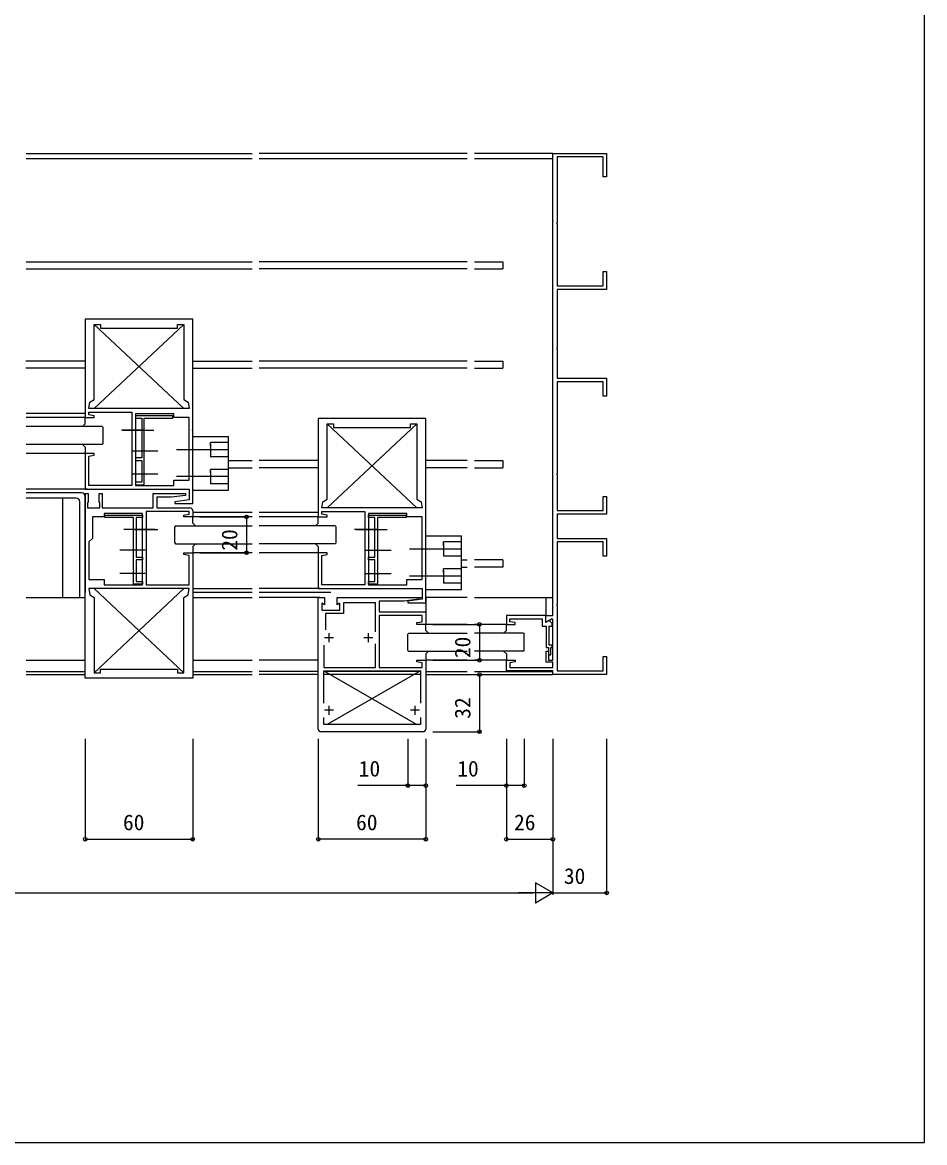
# Model space of a CAD drawing. Units: millimetres, scale not verified. Extents: x -699 to 701, y -1083 to 1079.
# Drawn here: x 197 to 701, y -1083 to -457 of the extents above; entities that cross this region are included whole.
import ezdxf
from ezdxf.enums import TextEntityAlignment as Align

# ---------------------------------------------------------------- set-up
doc = ezdxf.new("R2010")
doc.units = ezdxf.units.MM
doc.header["$LTSCALE"] = 6
for name, color, linetype in [('0-2_YKK_11', 7, 'Continuous'), ('0-3_YKK_12', 2, 'Continuous'), ('0-4_YKK_13', 4, 'Continuous'), ('0-6_YKK_D', 6, 'Continuous'), ('0-7_YKK_ZWAK', 7, 'Continuous')]:
    doc.layers.add(name, color=color, linetype=linetype)
doc.styles.add('ＭＳ ゴシック', font='')
doc.styles.get('ＭＳ ゴシック').set_extended_font_data('MS Gothic')

msp = doc.modelspace()

# ---------------------------------------------------------------- linework, layer by layer
at = {"layer": '0-2_YKK_11'}
for p, q in [((368.45, -803.6), (368.45, -798.6)), ((390.45, -803.6), (390.45, -798.6)), ((370.95, -801.1), (365.95, -801.1)), ((392.95, -801.1), (387.95, -801.1)), ((365.45, -819.6), (419.45, -819.6)), ((365.45, -837.569), (365.45, -819.6)), ((419.45, -819.6), (419.45, -837.569)), ((370.95, -841.6), (365.95, -841.6)), ((368.45, -844.1), (368.45, -839.1)), ((418.95, -841.6), (413.95, -841.6)), ((416.45, -844.1), (416.45, -839.1)), ((420.95, -853.6), (363.95, -853.6))]:
    msp.add_line(p, q, dxfattribs=at)
for points in [[(493.45, -788.6), (493.45, -530.6), (523.45, -530.6), (523.45, -543.6), (521.45, -543.6), (521.45, -532.6), (495.75, -532.6), (495.75, -569.3), (495.45, -569.6), (495.75, -569.9), (495.75, -604.6), (521.45, -604.6), (521.45, -596.6), (523.45, -596.6), (523.45, -606.6), (495.75, -606.6), (495.75, -639.3), (495.45, -639.6), (495.75, -639.9), (495.75, -656.1), (523.45, -656.1), (523.45, -666.1), (521.45, -666.1), (521.45, -658.1), (495.75, -658.1), (495.75, -709.3), (495.45, -709.6), (495.75, -709.9), (495.75, -730.1), (521.45, -730.1), (521.45, -722.1), (523.45, -722.1), (523.45, -732.1), (495.75, -732.1), (495.75, -745.6), (523.45, -745.6), (523.45, -755.6), (521.45, -755.6), (521.45, -747.6), (495.75, -747.6)], [(232.3, -823.6), (232.3, -740.8), (232.5, -740.6), (232.3, -740.4), (232.3, -720.6), (234, -720.6), (234, -725.6), (233.5, -725.6), (233.5, -728.6), (240.5, -728.6), (240.5, -725.6), (240, -725.6), (240, -720.6), (241.7, -720.6), (241.7, -728.6), (270.3, -728.6), (270.3, -720.6), (288.3, -720.6), (288.3, -721.6), (280.3, -722.6), (272.3, -722.6), (272.3, -728.6), (290.8, -728.6)], [(292.3, -730.1), (292.3, -733.6), (287.3, -733.6), (287.3, -732.6), (290.3, -732.1), (290.3, -730.6), (266.3, -730.6), (266.3, -771.6), (290.3, -771.6), (290.3, -755.1), (287.3, -754.6), (287.3, -753.6), (292.3, -753.6), (292.3, -823.6), (232.3, -823.6)], [(495.75, -747.6), (495.75, -782.3), (495.45, -782.6), (495.75, -782.9), (495.75, -819.6), (521.45, -819.6), (521.45, -811.6), (523.45, -811.6), (523.45, -821.6), (493.45, -821.6), (493.45, -819.6), (467.45, -819.6), (467.45, -813.6), (472.45, -813.6), (472.45, -814.6), (469.45, -815.1), (469.45, -817.6), (493.45, -817.6), (493.45, -814.8), (489.75, -814.8), (489.75, -808.6), (490.95, -808.6), (490.95, -813.6), (493.45, -813.6), (493.45, -790.868), (492.95, -790.579), (489.45, -792.6), (489.45, -788.6), (493.45, -788.6)], [(362.45, -852.1), (362.45, -778.6), (365.95, -778.6), (365.95, -782.6), (364.45, -781.734), (364.45, -785.6), (374.45, -785.6), (374.45, -781.734), (372.95, -782.6), (372.95, -778.6), (418.45, -778.6), (418.45, -779.6), (410.45, -780.6), (396.45, -780.6), (396.45, -786.6), (422.45, -786.6), (422.45, -793.6), (417.45, -793.6), (417.45, -792.6), (420.45, -792.1), (420.45, -788.6), (396.45, -788.6), (396.45, -817.6), (420.45, -817.6), (420.45, -815.1), (417.45, -814.6), (417.45, -813.6), (422.45, -813.6), (422.45, -852.1)], [(394.45, -797.746), (394.45, -781.6), (376.45, -781.6), (376.45, -787.6), (366.45, -787.6), (366.45, -796.713)], [(365.45, -805.131), (365.45, -817.6), (394.45, -817.6), (394.45, -804.454)], [(419.45, -845.631), (419.45, -849.6), (365.45, -849.6), (365.45, -845.631)]]:
    msp.add_lwpolyline(points, dxfattribs=at)
for points in [[(292.3, -684.9), (292.3, -623.1), (232.3, -623.1), (232.3, -678.1), (237.3, -678.1), (237.3, -677.1), (234.3, -676.6), (234.3, -675.1), (258.3, -675.1), (258.3, -716.1), (234.3, -716.1), (234.3, -699.6), (237.3, -699.1), (237.3, -698.1), (232.3, -698.1), (232.3, -718.1), (290.3, -718.1), (290.3, -724.1), (282.271, -725.166), (282.333, -726.1), (292.3, -726.1), (292.3, -685.3), (292.1, -685.1)], [(290.3, -673.1), (234.3, -673.1), (234.8, -669.6), (237.3, -668.1), (237.3, -626.1), (240.8, -626.1), (240.8, -628.1), (283.8, -628.1), (283.8, -626.1), (287.3, -626.1), (287.3, -668.1), (289.8, -669.6)], [(260.3, -676.1), (260.3, -716.1), (281.8, -716.1), (281.8, -713.1), (290.3, -713.1), (290.3, -678.1), (281.8, -678.1), (281.8, -676.1)], [(263.9, -678.5), (263.9, -700.6), (260.3, -700.6), (260.3, -702), (263.9, -702), (263.9, -714.2), (260.3, -714.2), (260.3, -715.6), (265.3, -715.6), (265.3, -709.8), (265.1, -709.6), (265.3, -709.4), (265.3, -708.3), (265.1, -708.1), (265.3, -707.9), (265.3, -696.8), (265.1, -696.6), (265.3, -696.4), (265.3, -678.5), (281.3, -678.5), (281.3, -677.1), (260.3, -677.1), (260.3, -678.5)], [(422.45, -740.4), (422.45, -678.6), (362.45, -678.6), (362.45, -733.6), (367.45, -733.6), (367.45, -732.6), (364.45, -732.1), (364.45, -730.6), (388.45, -730.6), (388.45, -771.6), (364.45, -771.6), (364.45, -755.1), (367.45, -754.6), (367.45, -753.6), (362.45, -753.6), (362.45, -773.6), (420.45, -773.6), (420.45, -779.6), (412.421, -780.666), (412.483, -781.6), (422.45, -781.6), (422.45, -740.8), (422.25, -740.6)], [(420.45, -728.6), (364.45, -728.6), (364.95, -725.1), (367.45, -723.6), (367.45, -681.6), (370.95, -681.6), (370.95, -683.6), (413.95, -683.6), (413.95, -681.6), (417.45, -681.6), (417.45, -723.6), (419.95, -725.1)], [(264.3, -771.6), (264.3, -731.6), (242.8, -731.6), (242.8, -733.6), (236.3, -733.6), (236.3, -745.6), (234.3, -747.6), (234.3, -768.6), (242.8, -768.6), (242.8, -771.6)], [(390.45, -731.6), (390.45, -771.6), (411.95, -771.6), (411.95, -768.6), (420.45, -768.6), (420.45, -733.6), (411.95, -733.6), (411.95, -731.6)], [(260.7, -734), (260.7, -756.1), (264.3, -756.1), (264.3, -757.5), (260.7, -757.5), (260.7, -769.7), (264.3, -769.7), (264.3, -771.1), (259.3, -771.1), (259.3, -765.3), (259.5, -765.1), (259.3, -764.9), (259.3, -763.8), (259.5, -763.6), (259.3, -763.4), (259.3, -752.3), (259.5, -752.1), (259.3, -751.9), (259.3, -734), (243.3, -734), (243.3, -732.6), (264.3, -732.6), (264.3, -734)], [(394.05, -756.1), (394.05, -734), (390.45, -734), (390.45, -732.6), (411.45, -732.6), (411.45, -734), (395.45, -734), (395.45, -751.9), (395.25, -752.1), (395.45, -752.3), (395.45, -763.4), (395.25, -763.6), (395.45, -763.8), (395.45, -764.9), (395.25, -765.1), (395.45, -765.3), (395.45, -771.1), (390.45, -771.1), (390.45, -769.7), (394.05, -769.7), (394.05, -757.5), (390.45, -757.5), (390.45, -756.1)], [(290.3, -773.6), (234.3, -773.6), (234.8, -777.1), (237.3, -778.6), (237.3, -820.6), (240.8, -820.6), (240.8, -818.6), (283.8, -818.6), (283.8, -820.6), (287.3, -820.6), (287.3, -778.6), (289.8, -777.1)], [(489.45, -788.6), (467.45, -788.6), (467.45, -793.6), (472.45, -793.6), (472.45, -792.6), (469.45, -792.1), (469.45, -790.6), (487.45, -790.6), (487.45, -794.6), (489.75, -794.6), (489.75, -806.6), (490.95, -806.6), (490.95, -810.6), (492.25, -810.6), (492.25, -806.6), (492.95, -806.6), (492.95, -805.3), (491.45, -805.3), (491.45, -794.6), (492.95, -794.6), (492.95, -793.095), (491.355, -791.5), (489.45, -792.6)]]:
    msp.add_lwpolyline(points, close=True, dxfattribs=at)
for centre, start, end in [((290.8, -730.1), 0, 89.99998), ((363.95, -852.1), 180.00002, 270), ((420.95, -852.1), 270, 0)]:
    msp.add_arc(centre, 1.5, start, end, dxfattribs=at)
at = {"layer": '0-3_YKK_12'}
for p, q in [((199.3, -530.6), (325.45, -530.6)), ((445.6, -530.6), (329.45, -530.6)), ((493.45, -530.6), (449.6, -530.6)), ((325.45, -533.6), (199.3, -533.6)), ((445.6, -533.6), (329.45, -533.6)), ((493.45, -533.6), (449.6, -533.6)), ((199.3, -591.1), (325.45, -591.1)), ((445.6, -591.1), (329.45, -591.1)), ((449.6, -591.1), (465.45, -591.1)), ((465.45, -591.1), (465.45, -595.1)), ((199.3, -595.1), (325.45, -595.1)), ((445.6, -595.1), (329.45, -595.1)), ((449.6, -595.1), (465.45, -595.1)), ((287.3, -626.1), (237.3, -673.1)), ((237.3, -626.1), (287.3, -673.1)), ((232.3, -646.6), (199.15, -646.6)), ((292.3, -646.6), (325.45, -646.6)), ((445.6, -646.6), (329.45, -646.6)), ((449.6, -646.6), (465.45, -646.6)), ((465.45, -646.6), (465.45, -650.6)), ((232.3, -650.6), (199.15, -650.6)), ((292.3, -650.6), (325.45, -650.6)), ((445.6, -650.6), (329.45, -650.6)), ((449.6, -650.6), (465.45, -650.6)), ((199.3, -675.6), (232.3, -675.6)), ((232.3, -678.1), (199.3, -678.1)), ((417.45, -681.6), (367.45, -728.6)), ((367.45, -681.6), (417.45, -728.6)), ((241.8, -683.1), (199.3, -683.1)), ((241.8, -683.1), (242.3, -683.6)), ((242.3, -692.6), (242.3, -683.6)), ((232.3, -698.1), (199.3, -698.1)), ((312.3, -702.1), (325.45, -702.1)), ((312.3, -706.1), (325.45, -706.1)), ((362.45, -702.1), (329.45, -702.1)), ((362.45, -706.1), (329.45, -706.1)), ((445.6, -702.1), (422.45, -702.1)), ((445.6, -706.1), (422.45, -706.1)), ((449.6, -702.1), (465.45, -702.1)), ((449.6, -706.1), (465.45, -706.1)), ((465.45, -702.1), (465.45, -706.1)), ((233.3, -718.1), (199.3, -718.1)), ((230.3, -720.1), (199.3, -720.1)), ((227.3, -723.1), (199.3, -723.1)), ((219.8, -778.6), (219.8, -723.1)), ((229.3, -778.6), (229.3, -725.1)), ((232.3, -720.6), (232.3, -775.8)), ((325.45, -731.1), (292.3, -731.1)), ((362.45, -731.1), (329.45, -731.1)), ((325.45, -733.6), (292.3, -733.6)), ((362.45, -733.6), (329.45, -733.6)), ((282.8, -738.6), (282.3, -739.1)), ((282.3, -748.1), (282.3, -739.1)), ((282.8, -738.6), (325.45, -738.6)), ((371.95, -738.6), (329.45, -738.6)), ((371.95, -738.6), (372.45, -739.1)), ((372.45, -748.1), (372.45, -739.1)), ((282.3, -748.1), (282.8, -748.6)), ((282.8, -748.6), (325.45, -748.6)), ((371.95, -748.6), (329.45, -748.6)), ((372.45, -748.1), (371.95, -748.6)), ((325.45, -753.6), (292.3, -753.6)), ((362.45, -753.6), (329.45, -753.6)), ((362.45, -759.6), (362.45, -767.6)), ((442.45, -757.6), (445.6, -757.6)), ((442.45, -761.6), (445.6, -761.6)), ((465.45, -757.6), (449.6, -757.6)), ((465.45, -761.6), (449.6, -761.6)), ((465.45, -757.6), (465.45, -761.6)), ((287.3, -820.6), (237.3, -773.6)), ((237.3, -820.6), (287.3, -773.6)), ((292.3, -773.6), (325.45, -773.6)), ((363.45, -773.6), (329.45, -773.6)), ((199.3, -778.6), (232.3, -778.6)), ((325.45, -775.8), (292.3, -775.8)), ((292.3, -778.6), (325.45, -778.6)), ((369.45, -775.8), (329.45, -775.8)), ((363.45, -778.6), (329.45, -778.6)), ((418.154, -778.6), (420.45, -778.6)), ((445.6, -778.6), (422.45, -778.6)), ((422.45, -778.6), (422.45, -787.6)), ((449.6, -778.6), (493.45, -778.6)), ((489.45, -778.6), (489.45, -788.6)), ((445.6, -793.6), (422.45, -793.6)), ((467.45, -793.6), (449.6, -793.6)), ((412.95, -798.6), (412.45, -799.1)), ((412.45, -808.1), (412.45, -799.1)), ((412.95, -798.6), (445.6, -798.6)), ((476.95, -798.6), (449.6, -798.6)), ((476.95, -798.6), (477.45, -799.1)), ((477.45, -808.1), (477.45, -799.1)), ((412.45, -808.1), (412.95, -808.6)), ((412.95, -808.6), (445.6, -808.6)), ((476.95, -808.6), (449.6, -808.6)), ((477.45, -808.1), (476.95, -808.6)), ((199.3, -813.6), (232.3, -813.6)), ((292.3, -813.6), (325.45, -813.6)), ((362.45, -813.6), (329.45, -813.6)), ((445.6, -813.6), (422.45, -813.6)), ((467.45, -813.6), (449.6, -813.6)), ((199.3, -819.9), (232.3, -819.9)), ((199.3, -821.6), (232.3, -821.6)), ((292.3, -819.9), (325.45, -819.9)), ((292.3, -821.6), (325.45, -821.6)), ((362.45, -819.9), (329.45, -819.9)), ((362.45, -821.6), (329.45, -821.6)), ((365.45, -819.6), (417.45, -849.6)), ((419.45, -819.9), (365.45, -819.9)), ((419.45, -821.6), (365.45, -821.6)), ((419.45, -819.6), (367.45, -849.6)), ((422.45, -819.9), (445.6, -819.9)), ((422.45, -821.6), (445.6, -821.6)), ((449.6, -819.9), (493.45, -819.9)), ((449.6, -821.6), (493.45, -821.6))]:
    msp.add_line(p, q, dxfattribs=at)
msp.add_lwpolyline([(242.3, -692.6), (241.8, -693.1), (199.3, -693.1)], dxfattribs=at)
for centre in [(227.3, -725.1), (230.3, -722.1)]:
    msp.add_arc(centre, 2, 0, 90, dxfattribs=at)
at = {"layer": '0-4_YKK_13'}
for p, q in [((232.3, -681.6), (230.8, -683.1)), ((232.3, -681.6), (232.3, -678.1)), ((265.3, -685.1), (252.515, -685.1)), ((253.3, -685.1), (270.688, -685.1)), ((230.8, -693.1), (232.3, -694.6)), ((292.3, -718.6), (292.3, -688.6)), ((292.3, -688.6), (312.3, -688.6)), ((312.3, -692.1), (302.3, -692.1)), ((302.3, -694.1), (302.3, -692.1)), ((302.3, -692.814), (302.3, -699.387)), ((312.3, -718.6), (312.3, -688.6)), ((232.3, -694.6), (232.3, -698.1)), ((258.9, -696.6), (272.9, -696.6)), ((307.3, -696.1), (283.3, -696.1)), ((312.3, -696.1), (292.3, -696.1)), ((302.3, -698.1), (302.3, -700.1)), ((312.3, -700.1), (302.3, -700.1)), ((258.9, -709.6), (272.9, -709.6)), ((307.3, -711.1), (283.3, -711.1)), ((312.3, -711.1), (292.3, -711.1)), ((312.3, -707.1), (302.3, -707.1)), ((302.3, -709.1), (302.3, -707.1)), ((302.3, -707.814), (302.3, -714.387)), ((302.3, -713.1), (302.3, -715.1)), ((292.3, -718.6), (312.3, -718.6)), ((312.3, -715.1), (302.3, -715.1)), ((292.3, -737.1), (292.3, -733.6)), ((292.3, -737.1), (293.8, -738.6)), ((362.45, -737.1), (360.95, -738.6)), ((362.45, -737.1), (362.45, -733.6)), ((271.3, -740.6), (253.912, -740.6)), ((259.3, -740.6), (272.901, -740.6)), ((395.45, -740.6), (382.665, -740.6)), ((383.45, -740.6), (400.838, -740.6)), ((422.45, -744.1), (442.45, -744.1)), ((422.45, -774.1), (422.45, -744.1)), ((432.45, -749.6), (432.45, -747.6)), ((442.45, -747.6), (432.45, -747.6)), ((432.45, -748.314), (432.45, -754.887)), ((265.7, -752.1), (251.7, -752.1)), ((265.7, -752.1), (251.7, -752.1)), ((389.05, -752.1), (403.05, -752.1)), ((437.45, -751.6), (413.45, -751.6)), ((442.45, -751.6), (422.45, -751.6)), ((432.45, -753.6), (432.45, -755.6)), ((442.45, -755.6), (432.45, -755.6)), ((432.45, -764.6), (432.45, -762.6)), ((442.45, -762.6), (432.45, -762.6)), ((265.7, -765.1), (251.7, -765.1)), ((265.7, -765.1), (251.7, -765.1)), ((389.05, -765.1), (403.05, -765.1)), ((437.45, -766.6), (413.45, -766.6)), ((442.45, -766.6), (422.45, -766.6)), ((432.45, -763.314), (432.45, -769.887)), ((432.45, -768.6), (432.45, -770.6)), ((442.45, -770.6), (432.45, -770.6)), ((422.45, -797.1), (422.45, -793.6)), ((467.45, -797.1), (467.45, -793.6)), ((422.45, -797.1), (423.95, -798.6)), ((467.45, -797.1), (465.95, -798.6)), ((465.95, -808.6), (467.45, -810.1)), ((467.45, -810.1), (467.45, -813.6))]:
    msp.add_line(p, q, dxfattribs=at)
for points in [[(422.45, -774.1), (442.45, -774.1), (442.45, -744.1)], [(293.8, -748.6), (292.3, -750.1), (292.3, -753.6)], [(360.95, -748.6), (362.45, -750.1), (362.45, -753.6)], [(423.95, -808.6), (422.45, -810.1), (422.45, -813.6)]]:
    msp.add_lwpolyline(points, dxfattribs=at)
at = {"layer": '0-6_YKK_D'}
for p, q in [((296.3, -733.6), (323.3, -733.6)), ((322.3, -733.6), (322.3, -753.6)), ((296.3, -753.6), (323.3, -753.6)), ((426.45, -793.6), (453.45, -793.6)), ((452.45, -793.6), (452.45, -813.6)), ((426.45, -813.6), (453.45, -813.6)), ((426.45, -821.6), (453.45, -821.6)), ((452.45, -821.6), (452.45, -853.6)), ((426.45, -853.6), (453.45, -853.6)), ((232.3, -857.6), (232.3, -914.6)), ((292.3, -857.6), (292.3, -914.6)), ((362.45, -857.6), (362.45, -914.6)), ((412.45, -857.6), (412.45, -884.6)), ((422.45, -857.6), (422.45, -914.6)), ((422.45, -857.6), (422.45, -884.6)), ((467.45, -857.6), (467.45, -884.6)), ((467.45, -857.6), (467.45, -914.6)), ((477.45, -857.6), (477.45, -884.6)), ((493.45, -857.6), (493.45, -914.6)), ((493.45, -857.6), (493.45, -944.6)), ((493.45, -857.6), (493.45, -944.6)), ((523.45, -857.6), (523.45, -944.6)), ((232.3, -913.6), (292.3, -913.6)), ((422.45, -913.6), (362.45, -913.6)), ((467.45, -913.6), (493.45, -913.6)), ((493.45, -943.6), (483.751, -938)), ((483.751, -938), (483.751, -949.2)), ((-422.8, -943.6), (482.25, -943.6)), ((493.45, -943.6), (474.051, -943.6)), ((493.45, -943.6), (483.751, -949.2)), ((493.45, -943.6), (523.45, -943.6))]:
    msp.add_line(p, q, dxfattribs=at)
for points in [[(422.45, -883.6), (412.45, -883.6), (384.49, -883.6)], [(477.45, -883.6), (467.45, -883.6), (439.49, -883.6)]]:
    msp.add_lwpolyline(points, dxfattribs=at)
for centre in [(322.3, -733.6), (322.3, -753.6), (452.45, -793.6), (452.45, -813.6), (452.45, -821.6), (452.45, -853.6), (412.45, -883.6), (422.45, -883.6), (467.45, -883.6), (477.45, -883.6), (232.3, -913.6), (292.3, -913.6), (362.45, -913.6), (422.45, -913.6), (467.45, -913.6), (493.45, -913.6), (523.45, -943.6)]:
    msp.add_circle(centre, 1.02, dxfattribs=at)
at = {"layer": '0-7_YKK_ZWAK'}
msp.add_lwpolyline([(-699, -1083), (701, -1083), (701, 1037)], dxfattribs=at)

# ---------------------------------------------------------------- texts
at = {"layer": '0-6_YKK_D', "style": 'ＭＳ ゴシック'}
for s, p in [('20', (319.9, -752.464)), ('20', (450.05, -812.464)), ('32', (450.05, -846.327))]:
    msp.add_text(s, height=8.798, rotation=90, dxfattribs=at).set_placement(p, align=Align.BOTTOM_LEFT)
for s, p in [('10', (385.049, -881.2)), ('10', (440.049, -881.2)), ('60', (253.402, -911.2)), ('60', (383.552, -911.2)), ('26', (471.757, -911.2)), ('30', (499.586, -941.2))]:
    msp.add_text(s, height=8.798, dxfattribs=at).set_placement(p, align=Align.BOTTOM_LEFT)

doc.saveas('drawing.dxf')
